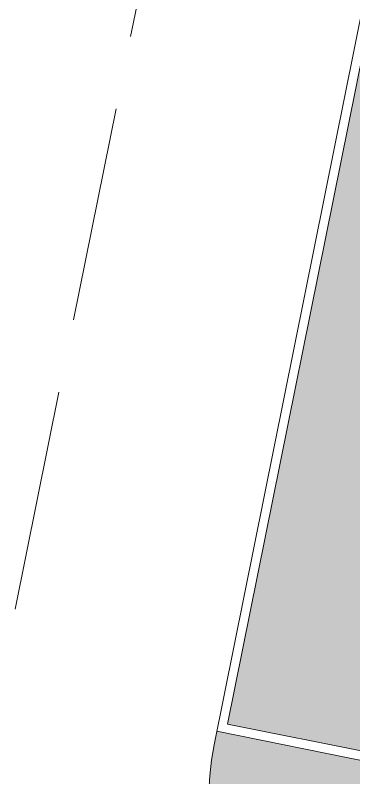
# Model space of a CAD drawing. Header units: metres. Extents: x 12093 to 20303, y 514 to 1412.
# Drawn here: x 19837.72 to 19843.22, y 699.51 to 711.92 of the extents above; entities that cross this region are included whole.
import ezdxf

# ---------------------------------------------------------------- set-up
doc = ezdxf.new("R2010")
doc.units = ezdxf.units.M
for name, color, linetype, lineweight in [('grass', 64, 'Continuous', 13), ('LINEA VIA', 7, 'Continuous', 9), ('MANZANAS-ORIGINALES', 147, 'Continuous', 9), ('VEREDAS', 251, 'Continuous', 18)]:
    doc.layers.add(name, color=color, linetype=linetype, lineweight=lineweight)

msp = doc.modelspace()

# ---------------------------------------------------------------- hatches: boundary and pattern name
at = {"layer": 'grass'}
h = msp.add_hatch(dxfattribs=at)
h.set_pattern_fill('AR-CONC', color=256, scale=0.004, style=0)
h.set_pattern_definition([(50, (0, 0), (0.728738676, -0.063756342), [0.0762, -0.8382]), (355, (0, 0), (-0.140971304, 0.764226572), [0.06096, -0.67056]), (100.451, (0.0607, -0.0053), (0.587770007, 0.700466751), [0.06476, -0.71236]), (46.1842, (0, 0.2032), (1.084316164, -0.16816931), [0.1143, -1.2573]), (96.6356, (0.0904, 0.1892), (0.94961694, 0.989702224), [0.09714, -1.06854]), (351.184, (0, 0.2032), (0.949618423, 0.98970047), [0.09144, -1.00584]), (21, (0.1016, 0.1524), (0.60645952, -0.409062074), [0.0762, -0.8382]), (326, (0.1016, 0.1524), (0.247208113, 0.736751864), [0.06096, -0.67056]), (71.4514, (0.15214, 0.1183), (0.853665963, 0.32769143), [0.06476, -0.71236]), (37.5, (0, 0), (0.012354413, 0.3382201555), [0, -0.662432, 0, -0.68072, 0, -0.6731]), (7.5, (0, 0), (0.26727865, 0.400722299), [0, -0.388112, 0, -0.647192, 0, -0.25654]), (327.5, (-0.22657, 0), (0.5423623807, -0.022914976), [0, -0.254, 0, -0.79248, 0, -1.05156]), (317.5, (-0.32817, 0), (0.592516726, 0.101705964), [0, -0.3302, 0, -0.526288, 0, -0.74676])])
h.paths.add_polyline_path([(19850.933, 735.25), (19848.286, 735.782), (19841.169, 700.386), (19843.816, 699.854)])
at = {"layer": 'VEREDAS', "lineweight": 20}
h = msp.add_hatch(dxfattribs=at)
h.set_pattern_fill('ANSI38', color=256, scale=0.02, style=0)
h.paths.add_polyline_path([(19845.343, 697.558), (19843.933, 699.677), (19840.992, 700.269), (19840.948, 700.051, 0.035305), (19840.864, 699.35), (19842.067, 699.11), (19841.856, 698.051), (19840.934, 698.235, 0.290642), (19844.549, 694.278), (19844.78, 695.521, 0.000673), (19845.823, 695.327), (19845.588, 694.068, 0.000582), (19846.493, 693.903), (19846.894, 696.053, 0.006886), (19857.618, 694.258), (19857.168, 695.542, -0.007619)])

# ---------------------------------------------------------------- linework, layer by layer
at = {"layer": 'LINEA VIA', "lineweight": 20}
for p, q in [((19840.282, 715.001), (19839.592, 711.57)), ((19839.356, 710.394), (19838.666, 706.962)), ((19838.429, 705.786), (19837.719, 702.255))]:
    msp.add_line(p, q, dxfattribs=at)
at = {"layer": 'MANZANAS-ORIGINALES'}
for p, q in [((19848.188, 736.055), (19840.948, 700.051)), ((19848.286, 735.782), (19841.169, 700.386)), ((19843.816, 699.854), (19841.169, 700.386)), ((19843.933, 699.677), (19840.992, 700.269))]:
    msp.add_line(p, q, dxfattribs=at)
msp.add_arc((19845.858, 699.104), 5, 169.0831, 258.9952, dxfattribs=at)

doc.saveas('drawing.dxf')
